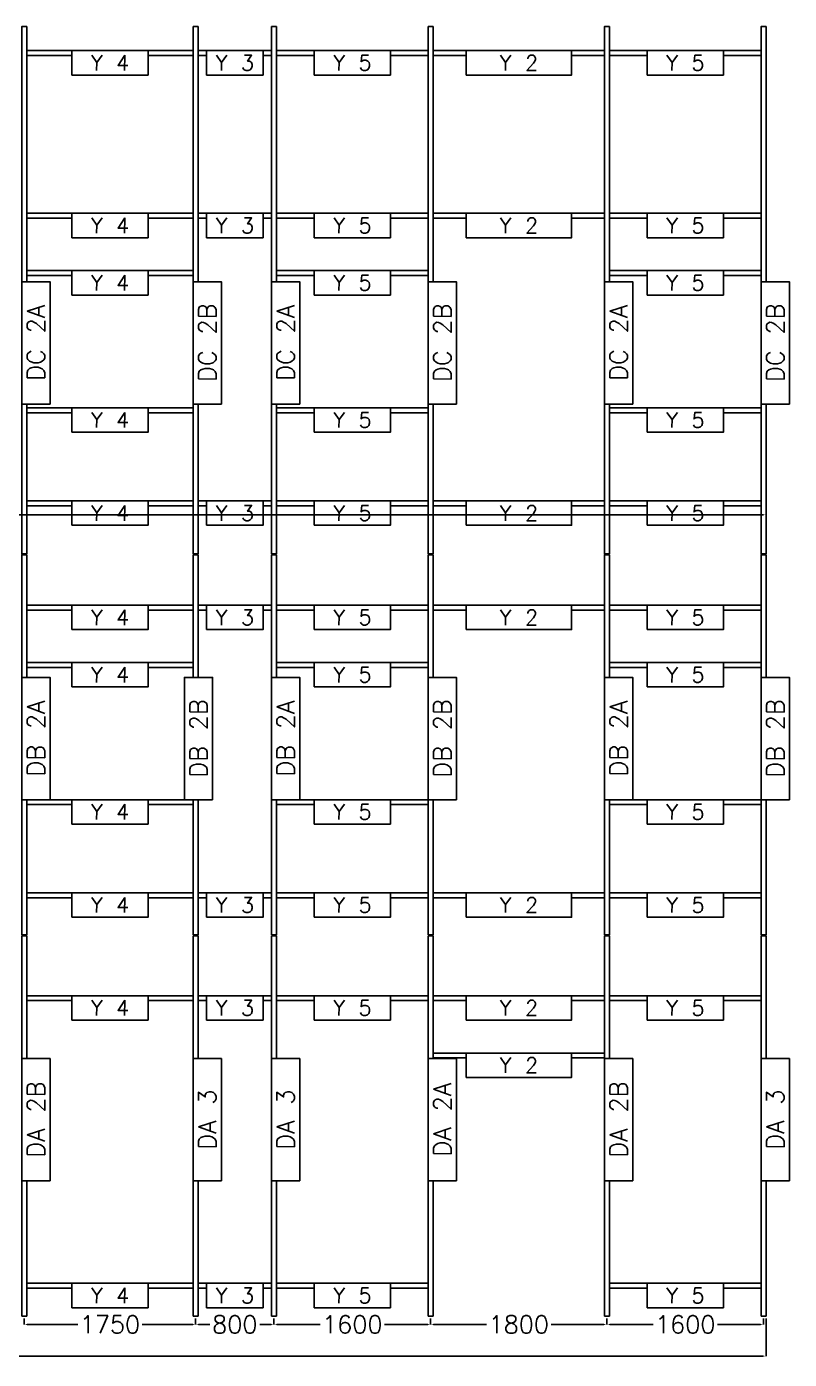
# Model space of a CAD drawing. Header units: millimetres. Extents: x -33420 to 34864, y -1491 to 37154.
# Drawn here: x 15680 to 23469, y 5945 to 19546 of the extents above; entities that cross this region are included whole.
import ezdxf

# ---------------------------------------------------------------- set-up
doc = ezdxf.new("R2010")
doc.units = ezdxf.units.MM
doc.layers.add('- ÖLÇÜ', color=7, linetype='Continuous', lineweight=9)
for name, color, linetype in [('--- KODLAMA', 7, 'Continuous'), ('--- PROF. DÜŞEY', 7, 'Continuous'), ('--- PROF. YATAY', 7, 'Continuous')]:
    doc.layers.add(name, color=color, linetype=linetype)
doc.styles.add('RomanS', font='romans.shx')
doc.styles.add('STL', font='txt.shx', dxfattribs={"oblique": 1})
doc.dimstyles.new('KOMP-ÖLÇÜ', dxfattribs={"dimtxt": 50, "dimasz": 30, "dimexe": 0.18, "dimexo": 25, "dimgap": 25, "dimtad": 0, "dimdec": 0, "dimzin": 0, "dimdsep": 46, "dimtxsty": 'RomanS', "dimcen": 0.09, "dimclrt": 256, "dimadec": 0, "dimazin": 0, "dimtfac": 1, "dimtdec": 0, "dimtofl": 0, "dimtmove": 0, "dimatfit": 3, "dimfxl": 1, "dimtolj": 1, "dimtzin": 0, "dimarcsym": 0})

# ---------------------------------------------------------------- blocks, each defined once
blk = doc.blocks.new('*D47')
at = {"layer": '- ÖLÇÜ', "color": 0, "linetype": 'Continuous', "lineweight": -2, "transparency": 16777216}
for p, q in [((15656, 6361), (15656, 6300)), ((15686, 6301), (16202, 6301)), ((17376, 6301), (16860, 6301)), ((17406, 6361), (17406, 6300))]:
    blk.add_line(p, q, dxfattribs=at)
at = {"layer": '- ÖLÇÜ', "color": 0, "linetype": 'Continuous', "transparency": 16777216}
for points in [[(15686, 6306), (15686, 6296), (15656, 6301)], [(17376, 6306), (17376, 6296), (17406, 6301)]]:
    blk.add_solid(points, dxfattribs=at)
at = {"layer": 'Defpoints', "color": 0, "linetype": 'Continuous', "transparency": 16777216}
for p in [(15656, 6386), (17406, 6386), (17406, 6301)]:
    blk.add_point(p, dxfattribs=at)
at = {"layer": '- ÖLÇÜ', "linetype": 'Continuous', "transparency": 16777216, "insert": (16531, 6301), "char_height": 180, "attachment_point": 5, "style": 'RomanS'}
blk.add_mtext('\\A1;1750', dxfattribs=at)
blk = doc.blocks.new('*D48')
at = {"layer": '- ÖLÇÜ', "color": 0, "linetype": 'Continuous', "lineweight": -2, "transparency": 16777216}
for p, q in [((17406, 6361), (17406, 6300)), ((17436, 6301), (17550, 6301)), ((18176, 6301), (18062, 6301)), ((18206, 6361), (18206, 6300))]:
    blk.add_line(p, q, dxfattribs=at)
at = {"layer": '- ÖLÇÜ', "color": 0, "linetype": 'Continuous', "transparency": 16777216}
for points in [[(17436, 6306), (17436, 6296), (17406, 6301)], [(18176, 6306), (18176, 6296), (18206, 6301)]]:
    blk.add_solid(points, dxfattribs=at)
at = {"layer": 'Defpoints', "color": 0, "linetype": 'Continuous', "transparency": 16777216}
for p in [(17406, 6386), (18206, 6386), (18206, 6301)]:
    blk.add_point(p, dxfattribs=at)
at = {"layer": '- ÖLÇÜ', "linetype": 'Continuous', "transparency": 16777216, "insert": (17806, 6301), "char_height": 180, "attachment_point": 5, "style": 'RomanS'}
blk.add_mtext('\\A1;800', dxfattribs=at)
blk = doc.blocks.new('*D49')
at = {"layer": '- ÖLÇÜ', "color": 0, "linetype": 'Continuous', "lineweight": -2, "transparency": 16777216}
for p, q in [((18206, 6361), (18206, 6300)), ((18236, 6301), (18677, 6301)), ((19776, 6301), (19335, 6301)), ((19806, 6361), (19806, 6300))]:
    blk.add_line(p, q, dxfattribs=at)
at = {"layer": '- ÖLÇÜ', "color": 0, "linetype": 'Continuous', "transparency": 16777216}
for points in [[(18236, 6306), (18236, 6296), (18206, 6301)], [(19776, 6306), (19776, 6296), (19806, 6301)]]:
    blk.add_solid(points, dxfattribs=at)
at = {"layer": 'Defpoints', "color": 0, "linetype": 'Continuous', "transparency": 16777216}
for p in [(18206, 6386), (19806, 6386), (19806, 6301)]:
    blk.add_point(p, dxfattribs=at)
at = {"layer": '- ÖLÇÜ', "linetype": 'Continuous', "transparency": 16777216, "insert": (19006, 6301), "char_height": 180, "attachment_point": 5, "style": 'RomanS'}
blk.add_mtext('\\A1;1600', dxfattribs=at)
blk = doc.blocks.new('*D50')
at = {"layer": '- ÖLÇÜ', "color": 0, "linetype": 'Continuous', "lineweight": -2, "transparency": 16777216}
for p, q in [((19806, 6361), (19806, 6300)), ((19836, 6301), (20377, 6301)), ((21576, 6301), (21035, 6301)), ((21606, 6361), (21606, 6300))]:
    blk.add_line(p, q, dxfattribs=at)
at = {"layer": '- ÖLÇÜ', "color": 0, "linetype": 'Continuous', "transparency": 16777216}
for points in [[(19836, 6306), (19836, 6296), (19806, 6301)], [(21576, 6306), (21576, 6296), (21606, 6301)]]:
    blk.add_solid(points, dxfattribs=at)
at = {"layer": 'Defpoints', "color": 0, "linetype": 'Continuous', "transparency": 16777216}
for p in [(19806, 6386), (21606, 6386), (21606, 6301)]:
    blk.add_point(p, dxfattribs=at)
at = {"layer": '- ÖLÇÜ', "linetype": 'Continuous', "transparency": 16777216, "insert": (20706, 6301), "char_height": 180, "attachment_point": 5, "style": 'RomanS'}
blk.add_mtext('\\A1;1800', dxfattribs=at)
blk = doc.blocks.new('*D51')
at = {"layer": '- ÖLÇÜ', "color": 0, "linetype": 'Continuous', "lineweight": -2, "transparency": 16777216}
for p, q in [((21606, 6361), (21606, 6300)), ((21636, 6301), (22077, 6301)), ((23176, 6301), (22735, 6301)), ((23206, 6361), (23206, 6300))]:
    blk.add_line(p, q, dxfattribs=at)
at = {"layer": '- ÖLÇÜ', "color": 0, "linetype": 'Continuous', "transparency": 16777216}
for points in [[(21636, 6306), (21636, 6296), (21606, 6301)], [(23176, 6306), (23176, 6296), (23206, 6301)]]:
    blk.add_solid(points, dxfattribs=at)
at = {"layer": 'Defpoints', "color": 0, "linetype": 'Continuous', "transparency": 16777216}
for p in [(21606, 6386), (23206, 6386), (23206, 6301)]:
    blk.add_point(p, dxfattribs=at)
at = {"layer": '- ÖLÇÜ', "linetype": 'Continuous', "transparency": 16777216, "insert": (22406, 6301), "char_height": 180, "attachment_point": 5, "style": 'RomanS'}
blk.add_mtext('\\A1;1600', dxfattribs=at)
blk = doc.blocks.new('*D286')
at = {"layer": '- ÖLÇÜ', "color": 0, "linetype": 'Continuous', "lineweight": -2, "transparency": 16777216}
for p, q in [((-18189, 14181), (-18189, 14564)), ((-18159, 14564), (2384, 14564)), ((23201, 14564), (2658, 14564)), ((23231, 14181), (23231, 14564))]:
    blk.add_line(p, q, dxfattribs=at)
at = {"layer": '- ÖLÇÜ', "color": 0, "linetype": 'Continuous', "transparency": 16777216}
for points in [[(-18159, 14569), (-18159, 14559), (-18189, 14564)], [(23201, 14569), (23201, 14559), (23231, 14564)]]:
    blk.add_solid(points, dxfattribs=at)
at = {"layer": 'Defpoints', "color": 0, "linetype": 'Continuous', "transparency": 16777216}
for p in [(23231, 14564), (-18189, 14156), (23231, 14156)]:
    blk.add_point(p, dxfattribs=at)
at = {"layer": '- ÖLÇÜ', "linetype": 'Continuous', "transparency": 16777216, "insert": (2521, 14564), "char_height": 50, "attachment_point": 5, "style": 'RomanS'}
blk.add_mtext('\\A1;41420', dxfattribs=at)
blk = doc.blocks.new('*D292')
at = {"layer": '- ÖLÇÜ', "color": 0, "linetype": 'Continuous', "lineweight": -2, "transparency": 16777216}
for p, q in [((-18239, 6361), (-18239, 5978)), ((23231, 6361), (23231, 5978)), ((-18209, 5978), (2359, 5978)), ((23201, 5978), (2633, 5978))]:
    blk.add_line(p, q, dxfattribs=at)
at = {"layer": '- ÖLÇÜ', "color": 0, "linetype": 'Continuous', "transparency": 16777216}
for points in [[(-18209, 5983), (-18209, 5973), (-18239, 5978)], [(23201, 5983), (23201, 5973), (23231, 5978)]]:
    blk.add_solid(points, dxfattribs=at)
at = {"layer": 'Defpoints', "color": 0, "linetype": 'Continuous', "transparency": 16777216}
for p in [(-18239, 6386), (23231, 6386), (23231, 5978)]:
    blk.add_point(p, dxfattribs=at)
at = {"layer": '- ÖLÇÜ', "linetype": 'Continuous', "transparency": 16777216, "insert": (2496, 5978), "char_height": 50, "attachment_point": 5, "style": 'RomanS'}
blk.add_mtext('\\A1;41470', dxfattribs=at)

msp = doc.modelspace()

# ---------------------------------------------------------------- linework, layer by layer
at = {"layer": '--- PROF. DÜŞEY', "linetype": 'Continuous'}
for points in [[(15631.06, 14166.15), (15681.06, 14166.15), (15681.06, 19546.15), (15631.06, 19546.15)], [(17381.06, 14166.15), (17431.06, 14166.15), (17431.06, 19546.15), (17381.06, 19546.15)], [(18181.06, 14166.15), (18231.06, 14166.15), (18231.06, 19546.15), (18181.06, 19546.15)], [(19781.06, 14166.15), (19831.06, 14166.15), (19831.06, 19546.15), (19781.06, 19546.15)], [(21581.06, 14166.15), (21631.06, 14166.15), (21631.06, 19546.15), (21581.06, 19546.15)], [(23181.06, 14166.15), (23231.06, 14166.15), (23231.06, 19546.15), (23181.06, 19546.15)], [(15631.06, 10276.15), (15681.06, 10276.15), (15681.06, 14156.15), (15631.06, 14156.15)], [(17381.06, 10276.15), (17431.06, 10276.15), (17431.06, 14156.15), (17381.06, 14156.15)], [(18181.06, 10276.15), (18231.06, 10276.15), (18231.06, 14156.15), (18181.06, 14156.15)], [(19781.06, 10276.15), (19831.06, 10276.15), (19831.06, 14156.15), (19781.06, 14156.15)], [(21581.06, 10276.15), (21631.06, 10276.15), (21631.06, 14156.15), (21581.06, 14156.15)], [(23181.06, 10276.15), (23231.06, 10276.15), (23231.06, 14156.15), (23181.06, 14156.15)], [(15631.06, 6386.15), (15681.06, 6386.15), (15681.06, 10266.15), (15631.06, 10266.15)], [(17381.06, 6386.15), (17431.06, 6386.15), (17431.06, 10266.15), (17381.06, 10266.15)], [(18181.06, 6386.15), (18231.06, 6386.15), (18231.06, 10266.15), (18181.06, 10266.15)], [(19781.06, 6386.15), (19831.06, 6386.15), (19831.06, 10266.15), (19781.06, 10266.15)], [(21581.06, 6386.15), (21631.06, 6386.15), (21631.06, 10266.15), (21581.06, 10266.15)], [(23181.06, 6386.15), (23231.06, 6386.15), (23231.06, 10266.15), (23181.06, 10266.15)]]:
    msp.add_lwpolyline(points, close=True, dxfattribs=at)
at = {"layer": '--- PROF. YATAY', "linetype": 'Continuous'}
for points in [[(15681.06, 19251.2), (17381.06, 19251.2), (17381.06, 19301.2), (15681.06, 19301.2)], [(17431.06, 19251.2), (18181.06, 19251.2), (18181.06, 19301.2), (17431.06, 19301.2)], [(18231.06, 19251.2), (19781.06, 19251.2), (19781.06, 19301.2), (18231.06, 19301.2)], [(19831.06, 19251.2), (21581.06, 19251.2), (21581.06, 19301.2), (19831.06, 19301.2)], [(21631.06, 19251.2), (23181.06, 19251.2), (23181.06, 19301.2), (21631.06, 19301.2)], [(15681.06, 17591.2), (17381.06, 17591.2), (17381.06, 17641.2), (15681.06, 17641.2)], [(17431.06, 17591.2), (18181.06, 17591.2), (18181.06, 17641.2), (17431.06, 17641.2)], [(18231.06, 17591.2), (19781.06, 17591.2), (19781.06, 17641.2), (18231.06, 17641.2)], [(19831.06, 17591.2), (21581.06, 17591.2), (21581.06, 17641.2), (19831.06, 17641.2)], [(21631.06, 17591.2), (23181.06, 17591.2), (23181.06, 17641.2), (21631.06, 17641.2)], [(15681.06, 17006.2), (17381.06, 17006.2), (17381.06, 17056.2), (15681.06, 17056.2)], [(18231.06, 17006.2), (19781.06, 17006.2), (19781.06, 17056.2), (18231.06, 17056.2)], [(21631.06, 17006.2), (23181.06, 17006.2), (23181.06, 17056.2), (21631.06, 17056.2)], [(15681.06, 15606.2), (17381.06, 15606.2), (17381.06, 15656.2), (15681.06, 15656.2)], [(18231.06, 15606.2), (19781.06, 15606.2), (19781.06, 15656.2), (18231.06, 15656.2)], [(21631.06, 15606.2), (23181.06, 15606.2), (23181.06, 15656.2), (21631.06, 15656.2)], [(15681.06, 14656.25), (17381.06, 14656.25), (17381.06, 14706.25), (15681.06, 14706.25)], [(17431.06, 14656.25), (18181.06, 14656.25), (18181.06, 14706.25), (17431.06, 14706.25)], [(18231.06, 14656.25), (19781.06, 14656.25), (19781.06, 14706.25), (18231.06, 14706.25)], [(19831.06, 14656.25), (21581.06, 14656.25), (21581.06, 14706.25), (19831.06, 14706.25)], [(21631.06, 14656.25), (23181.06, 14656.25), (23181.06, 14706.25), (21631.06, 14706.25)], [(15681.06, 13591.2), (17381.06, 13591.2), (17381.06, 13641.2), (15681.06, 13641.2)], [(17431.06, 13591.2), (18181.06, 13591.2), (18181.06, 13641.2), (17431.06, 13641.2)], [(18231.06, 13591.2), (19781.06, 13591.2), (19781.06, 13641.2), (18231.06, 13641.2)], [(19831.06, 13591.2), (21581.06, 13591.2), (21581.06, 13641.2), (19831.06, 13641.2)], [(21631.06, 13591.2), (23181.06, 13591.2), (23181.06, 13641.2), (21631.06, 13641.2)], [(15681.06, 13006.2), (17381.06, 13006.2), (17381.06, 13056.2), (15681.06, 13056.2)], [(18231.06, 13006.2), (19781.06, 13006.2), (19781.06, 13056.2), (18231.06, 13056.2)], [(21631.06, 13006.2), (23181.06, 13006.2), (23181.06, 13056.2), (21631.06, 13056.2)], [(15681.06, 11606.2), (17381.06, 11606.2), (17381.06, 11656.2), (15681.06, 11656.2)], [(18231.06, 11606.2), (19781.06, 11606.2), (19781.06, 11656.2), (18231.06, 11656.2)], [(21631.06, 11606.2), (23181.06, 11606.2), (23181.06, 11656.2), (21631.06, 11656.2)], [(15681.06, 10656.25), (17381.06, 10656.25), (17381.06, 10706.25), (15681.06, 10706.25)], [(17431.06, 10656.25), (18181.06, 10656.25), (18181.06, 10706.25), (17431.06, 10706.25)], [(18231.06, 10656.25), (19781.06, 10656.25), (19781.06, 10706.25), (18231.06, 10706.25)], [(19831.06, 10656.25), (21581.06, 10656.25), (21581.06, 10706.25), (19831.06, 10706.25)], [(21631.06, 10656.25), (23181.06, 10656.25), (23181.06, 10706.25), (21631.06, 10706.25)], [(15681.06, 9606.2), (17381.06, 9606.2), (17381.06, 9656.2), (15681.06, 9656.2)], [(17431.06, 9606.2), (18181.06, 9606.2), (18181.06, 9656.2), (17431.06, 9656.2)], [(18231.06, 9606.2), (19781.06, 9606.2), (19781.06, 9656.2), (18231.06, 9656.2)], [(19831.06, 9606.2), (21581.06, 9606.2), (21581.06, 9656.2), (19831.06, 9656.2)], [(21631.06, 9606.2), (23181.06, 9606.2), (23181.06, 9656.2), (21631.06, 9656.2)], [(19831.06, 9021.2), (21581.06, 9021.2), (21581.06, 9071.2), (19831.06, 9071.2)], [(15681.06, 6671.2), (17381.06, 6671.2), (17381.06, 6721.2), (15681.06, 6721.2)], [(17431.06, 6671.2), (18181.06, 6671.2), (18181.06, 6721.2), (17431.06, 6721.2)], [(18231.06, 6671.2), (19781.06, 6671.2), (19781.06, 6721.2), (18231.06, 6721.2)], [(21631.06, 6671.2), (23181.06, 6671.2), (23181.06, 6721.2), (21631.06, 6721.2)]]:
    msp.add_lwpolyline(points, close=True, dxfattribs=at)

# ---------------------------------------------------------------- dimensions: what is measured, and where the dimension line sits
at = {"layer": '- ÖLÇÜ', "linetype": 'Continuous'}
for base, p1, p2, picture, middle in [((17406.06, 6300.64), (15656.06, 6386.15), (17406.06, 6386.15), '*D47', (16531.06, 6300.64)), ((18206.06, 6300.64), (17406.06, 6386.15), (18206.06, 6386.15), '*D48', (17806.06, 6300.64)), ((19806.06, 6300.64), (18206.06, 6386.15), (19806.06, 6386.15), '*D49', (19006.06, 6300.64)), ((21606.06, 6300.64), (19806.06, 6386.15), (21606.06, 6386.15), '*D50', (20706.06, 6300.64)), ((23206.06, 6300.64), (21606.06, 6386.15), (23206.06, 6386.15), '*D51', (22406.06, 6300.64))]:
    dim = msp.add_linear_dim(base=base, p1=p1, p2=p2, angle=180, dimstyle='KOMP-ÖLÇÜ', override={"dimtxt": 180, "dimtmove": 1}, dxfattribs=at)
    dim.commit()
    dim.dimension.update_dxf_attribs({"geometry": picture, "text_midpoint": middle})
dim = msp.add_aligned_dim(p1=(-18238.94, 6386.15), p2=(23231.06, 6386.15), distance=-408.31, dimstyle='KOMP-ÖLÇÜ', dxfattribs=at)
dim.commit()
dim.dimension.update_dxf_attribs({"geometry": '*D292', "text_midpoint": (2496.06, 5977.84)})

# ---------------------------------------------------------------- next in the draw order: texts
at = {"layer": '--- KODLAMA', "linetype": 'Continuous', "char_height": 155.482, "attachment_point": 5, "style": 'STL', "bg_fill": 3, "box_fill_scale": 1.3, "bg_fill_color": 256, "bg_fill_transparency": 0}
for s, insert, width in [('Y 4', (16530.9, 19176.81), 685.4428), ('Y 3', (17805.9, 19176.81), 485.4428), ('Y 5', (19005.9, 19176.81), 685.4428), ('Y 2', (20706.06, 19176.81), 989.9051), ('Y 5', (22405.9, 19176.81), 685.4428), ('Y 4', (16530.9, 17516.81), 685.4428), ('Y 3', (17805.9, 17516.81), 485.4428), ('Y 5', (19005.9, 17516.81), 685.4428), ('Y 2', (20706.06, 17516.81), 989.9051), ('Y 5', (22405.9, 17516.81), 685.4428), ('Y 4', (16530.9, 16931.81), 685.4428), ('Y 5', (19005.9, 16931.81), 685.4428), ('Y 5', (22405.9, 16931.81), 685.4428), ('Y 4', (16530.9, 15531.81), 685.4428), ('Y 5', (19005.9, 15531.81), 685.4428), ('Y 5', (22405.9, 15531.81), 685.4428), ('Y 4', (16530.9, 14581.86), 685.4428), ('Y 3', (17805.9, 14581.86), 485.4428), ('Y 5', (19005.9, 14581.86), 685.4428), ('Y 2', (20706.06, 14581.86), 989.9051), ('Y 5', (22405.9, 14581.86), 685.4428), ('Y 4', (16530.9, 13516.81), 685.4428), ('Y 3', (17805.9, 13516.81), 485.4428), ('Y 5', (19005.9, 13516.81), 685.4428), ('Y 2', (20706.06, 13516.81), 989.9051), ('Y 5', (22405.9, 13516.81), 685.4428), ('Y 4', (16530.9, 12931.81), 685.4428), ('Y 5', (19005.9, 12931.81), 685.4428), ('Y 5', (22405.9, 12931.81), 685.4428), ('Y 4', (16530.9, 11531.81), 685.4428), ('Y 5', (19005.9, 11531.81), 685.4428), ('Y 5', (22405.9, 11531.81), 685.4428), ('Y 4', (16530.9, 10581.86), 685.4428), ('Y 3', (17805.9, 10581.86), 485.4428), ('Y 5', (19005.9, 10581.86), 685.4428), ('Y 2', (20706.06, 10581.86), 989.9051), ('Y 5', (22405.9, 10581.86), 685.4428), ('Y 4', (16530.9, 9531.81), 685.4428), ('Y 3', (17805.9, 9531.81), 485.4428), ('Y 5', (19005.9, 9531.81), 685.4428), ('Y 2', (20706.06, 9531.81), 989.9051), ('Y 5', (22405.9, 9531.81), 685.4428), ('Y 2', (20706.06, 8946.81), 989.9051), ('Y 4', (16530.9, 6596.81), 685.4428), ('Y 3', (17805.9, 6596.81), 485.4428), ('Y 5', (19005.9, 6596.81), 685.4428), ('Y 5', (22405.9, 6596.81), 685.4428)]:
    msp.add_mtext(s, dxfattribs=dict(at, insert=insert, width=width))
at = {"layer": '--- KODLAMA', "linetype": 'Continuous', "char_height": 180, "width": 1146, "attachment_point": 5, "rotation": 90, "style": 'STL', "bg_fill": 3, "box_fill_scale": 1.3, "bg_fill_color": 256, "bg_fill_transparency": 0}
for s, insert in [('DC 2A', (15775.06, 16318.58)), ('DC 2B', (17525.06, 16318.58)), ('DC 2A', (18325.06, 16318.58)), ('DC 2B', (19925.06, 16318.58)), ('DC 2A', (21725.06, 16318.58)), ('DC 2B', (23325.06, 16318.58)), ('DB 2A', (15775.06, 12280.2)), ('DB 2B', (17435.06, 12280.2)), ('DB 2A', (18325.06, 12280.2)), ('DB 2B', (19925.06, 12280.2)), ('DB 2A', (21725.06, 12280.2)), ('DB 2B', (23325.06, 12280.2)), ('DA 2B', (15775.06, 8390.2)), ('DA 3', (17525.06, 8390.2)), ('DA 3', (18325.06, 8390.2)), ('DA 2A', (19925.06, 8390.2)), ('DA 2B', (21725.06, 8390.2)), ('DA 3', (23325.06, 8390.2))]:
    msp.add_mtext(s, dxfattribs=dict(at, insert=insert))

# ---------------------------------------------------------------- next in the draw order: linework, layer by layer
at = {"layer": '--- KODLAMA', "linetype": 'Continuous'}
for points in [[(16142.05, 19052.42), (16920.06, 19052.42), (16920.06, 19301.2), (16142.05, 19301.2)], [(17517.05, 19052.42), (18095.06, 19052.42), (18095.06, 19301.2), (17517.05, 19301.2)], [(18617.05, 19052.42), (19395.06, 19052.42), (19395.06, 19301.2), (18617.05, 19301.2)], [(20167.05, 19052.42), (21245.06, 19052.42), (21245.06, 19301.2), (20167.05, 19301.2)], [(22017.05, 19052.42), (22795.06, 19052.42), (22795.06, 19301.2), (22017.05, 19301.2)], [(16142.05, 17392.42), (16920.06, 17392.42), (16920.06, 17641.2), (16142.05, 17641.2)], [(17517.05, 17392.42), (18095.06, 17392.42), (18095.06, 17641.2), (17517.05, 17641.2)], [(18617.05, 17392.42), (19395.06, 17392.42), (19395.06, 17641.2), (18617.05, 17641.2)], [(20167.05, 17392.42), (21245.06, 17392.42), (21245.06, 17641.2), (20167.05, 17641.2)], [(22017.05, 17392.42), (22795.06, 17392.42), (22795.06, 17641.2), (22017.05, 17641.2)], [(16142.05, 16807.42), (16920.06, 16807.42), (16920.06, 17056.2), (16142.05, 17056.2)], [(18617.05, 16807.42), (19395.06, 16807.42), (19395.06, 17056.2), (18617.05, 17056.2)], [(22017.05, 16807.42), (22795.06, 16807.42), (22795.06, 17056.2), (22017.05, 17056.2)], [(15919.06, 15694.58), (15919.06, 16942.58), (15631.06, 16942.58), (15631.06, 15694.58)], [(17669.06, 15694.58), (17669.06, 16942.58), (17381.06, 16942.58), (17381.06, 15694.58)], [(18469.06, 15694.58), (18469.06, 16942.58), (18181.06, 16942.58), (18181.06, 15694.58)], [(20069.06, 15694.58), (20069.06, 16942.58), (19781.06, 16942.58), (19781.06, 15694.58)], [(21869.06, 15694.58), (21869.06, 16942.58), (21581.06, 16942.58), (21581.06, 15694.58)], [(23469.06, 15694.58), (23469.06, 16942.58), (23181.06, 16942.58), (23181.06, 15694.58)], [(16142.05, 15407.42), (16920.06, 15407.42), (16920.06, 15656.2), (16142.05, 15656.2)], [(18617.05, 15407.42), (19395.06, 15407.42), (19395.06, 15656.2), (18617.05, 15656.2)], [(22017.05, 15407.42), (22795.06, 15407.42), (22795.06, 15656.2), (22017.05, 15656.2)], [(16142.05, 14457.48), (16920.06, 14457.48), (16920.06, 14706.25), (16142.05, 14706.25)], [(17517.05, 14457.48), (18095.06, 14457.48), (18095.06, 14706.25), (17517.05, 14706.25)], [(18617.05, 14457.48), (19395.06, 14457.48), (19395.06, 14706.25), (18617.05, 14706.25)], [(20167.05, 14457.48), (21245.06, 14457.48), (21245.06, 14706.25), (20167.05, 14706.25)], [(22017.05, 14457.48), (22795.06, 14457.48), (22795.06, 14706.25), (22017.05, 14706.25)], [(16142.05, 13392.42), (16920.06, 13392.42), (16920.06, 13641.2), (16142.05, 13641.2)], [(17517.05, 13392.42), (18095.06, 13392.42), (18095.06, 13641.2), (17517.05, 13641.2)], [(18617.05, 13392.42), (19395.06, 13392.42), (19395.06, 13641.2), (18617.05, 13641.2)], [(20167.05, 13392.42), (21245.06, 13392.42), (21245.06, 13641.2), (20167.05, 13641.2)], [(22017.05, 13392.42), (22795.06, 13392.42), (22795.06, 13641.2), (22017.05, 13641.2)], [(16142.05, 12807.42), (16920.06, 12807.42), (16920.06, 13056.2), (16142.05, 13056.2)], [(18617.05, 12807.42), (19395.06, 12807.42), (19395.06, 13056.2), (18617.05, 13056.2)], [(22017.05, 12807.42), (22795.06, 12807.42), (22795.06, 13056.2), (22017.05, 13056.2)], [(15919.06, 11656.2), (15919.06, 12904.2), (15631.06, 12904.2), (15631.06, 11656.2)], [(17579.06, 11656.2), (17579.06, 12904.2), (17291.06, 12904.2), (17291.06, 11656.2)], [(18469.06, 11656.2), (18469.06, 12904.2), (18181.06, 12904.2), (18181.06, 11656.2)], [(20069.06, 11656.2), (20069.06, 12904.2), (19781.06, 12904.2), (19781.06, 11656.2)], [(21869.06, 11656.2), (21869.06, 12904.2), (21581.06, 12904.2), (21581.06, 11656.2)], [(23469.06, 11656.2), (23469.06, 12904.2), (23181.06, 12904.2), (23181.06, 11656.2)], [(16142.05, 11407.42), (16920.06, 11407.42), (16920.06, 11656.2), (16142.05, 11656.2)], [(18617.05, 11407.42), (19395.06, 11407.42), (19395.06, 11656.2), (18617.05, 11656.2)], [(22017.05, 11407.42), (22795.06, 11407.42), (22795.06, 11656.2), (22017.05, 11656.2)], [(16142.05, 10457.48), (16920.06, 10457.48), (16920.06, 10706.25), (16142.05, 10706.25)], [(17517.05, 10457.48), (18095.06, 10457.48), (18095.06, 10706.25), (17517.05, 10706.25)], [(18617.05, 10457.48), (19395.06, 10457.48), (19395.06, 10706.25), (18617.05, 10706.25)], [(20167.05, 10457.48), (21245.06, 10457.48), (21245.06, 10706.25), (20167.05, 10706.25)], [(22017.05, 10457.48), (22795.06, 10457.48), (22795.06, 10706.25), (22017.05, 10706.25)], [(16142.05, 9407.42), (16920.06, 9407.42), (16920.06, 9656.2), (16142.05, 9656.2)], [(17517.05, 9407.42), (18095.06, 9407.42), (18095.06, 9656.2), (17517.05, 9656.2)], [(18617.05, 9407.42), (19395.06, 9407.42), (19395.06, 9656.2), (18617.05, 9656.2)], [(20167.05, 9407.42), (21245.06, 9407.42), (21245.06, 9656.2), (20167.05, 9656.2)], [(22017.05, 9407.42), (22795.06, 9407.42), (22795.06, 9656.2), (22017.05, 9656.2)], [(15919.06, 7766.2), (15919.06, 9014.2), (15631.06, 9014.2), (15631.06, 7766.2)], [(17669.06, 7766.2), (17669.06, 9014.2), (17381.06, 9014.2), (17381.06, 7766.2)], [(18469.06, 7766.2), (18469.06, 9014.2), (18181.06, 9014.2), (18181.06, 7766.2)], [(20069.06, 7766.2), (20069.06, 9014.2), (19781.06, 9014.2), (19781.06, 7766.2)], [(20167.05, 8822.43), (21245.06, 8822.43), (21245.06, 9071.2), (20167.05, 9071.2)], [(21869.06, 7766.2), (21869.06, 9014.2), (21581.06, 9014.2), (21581.06, 7766.2)], [(23469.06, 7766.2), (23469.06, 9014.2), (23181.06, 9014.2), (23181.06, 7766.2)], [(16142.05, 6472.43), (16920.06, 6472.43), (16920.06, 6721.2), (16142.05, 6721.2)], [(17517.05, 6472.43), (18095.06, 6472.43), (18095.06, 6721.2), (17517.05, 6721.2)], [(18617.05, 6472.43), (19395.06, 6472.43), (19395.06, 6721.2), (18617.05, 6721.2)], [(22017.05, 6472.43), (22795.06, 6472.43), (22795.06, 6721.2), (22017.05, 6721.2)]]:
    msp.add_lwpolyline(points, close=True, dxfattribs=at)

# ---------------------------------------------------------------- next in the draw order: dimensions: what is measured, and where the dimension line sits
at = {"layer": '- ÖLÇÜ', "linetype": 'Continuous'}
dim = msp.add_aligned_dim(p1=(-18188.94, 14156.15), p2=(23231.06, 14156.15), distance=408.05, dimstyle='KOMP-ÖLÇÜ', dxfattribs=at)
dim.commit()
dim.dimension.update_dxf_attribs({"geometry": '*D286', "text_midpoint": (2521.06, 14564.2)})

doc.saveas('drawing.dxf')
